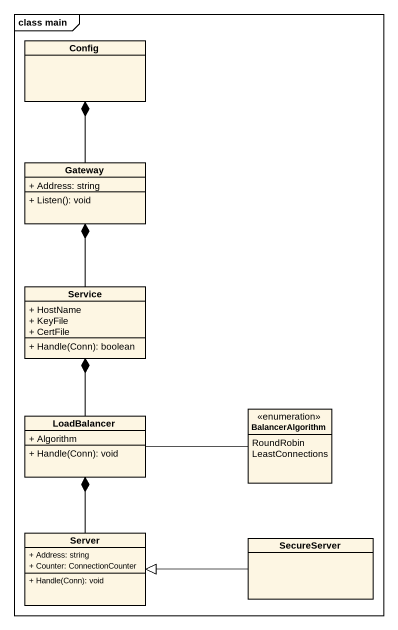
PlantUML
@startuml
mainframe class main
hide circle
hide empty members
skinparam classAttributeIconSize 0
class Config
class Gateway {
  + Address: string
  + Listen(): void
}
class Service {
  + HostName
  + KeyFile
  + CertFile
  + Handle(Conn): boolean
}
enum BalancerAlgorithm {
  RoundRobin
  LeastConnections
}
class LoadBalancer {
  + Algorithm
  + Handle(Conn): void
}
class Server {
  + Address: string
  + Counter: ConnectionCounter
  + Handle(Conn): void
}
class SecureServer
Gateway -up-* Config
Service -up-* Gateway
LoadBalancer -up-* Service
LoadBalancer -right- BalancerAlgorithm
Server -up-* LoadBalancer
SecureServer -left-|> Server
@enduml
